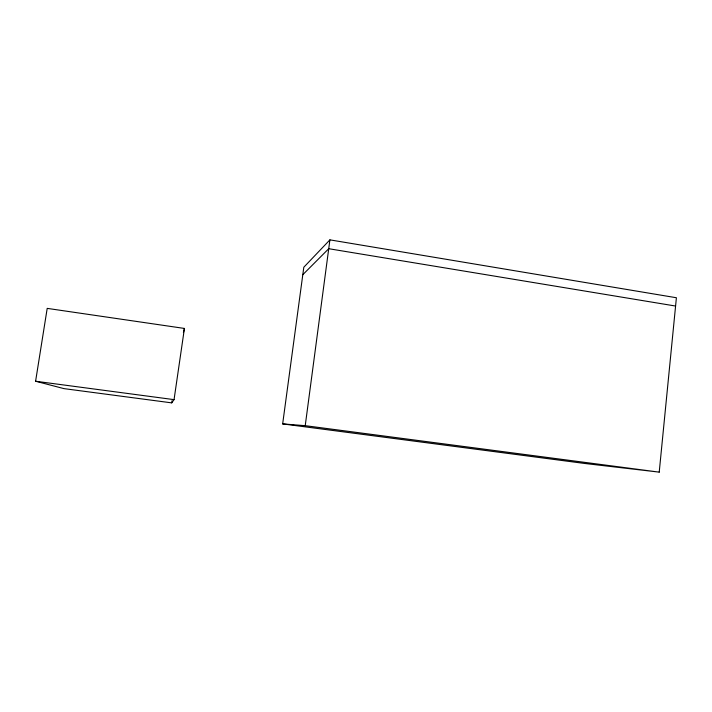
<?xml version="1.0" encoding="UTF-8"?>
<svg xmlns="http://www.w3.org/2000/svg" width="712" height="712" viewBox="0 0 712 712"><rect width="100%" height="100%" fill="white"/><g stroke="black" fill="none" stroke-linecap="round" stroke-linejoin="round"><path stroke-width="1.07" d="M659.223 472.136L676.4 297.741L329.905 239.864L303.81 267.231L282.664 423.898L584.801 463.485L659.223 472.136L305.226 425.678L282.664 423.898M305.226 425.678L329.905 239.864M174.048 399.637L184.426 328.437L47.206 308.376L35.6 381.24L63.991 388.627L171.725 402.867L174.048 399.637L35.6 381.24M171.725 402.867L172.046 400.687M183.411 332.584L184.426 328.437M302.796 274.698L328.73 248.702L675.581 306.044"/></g></svg>
